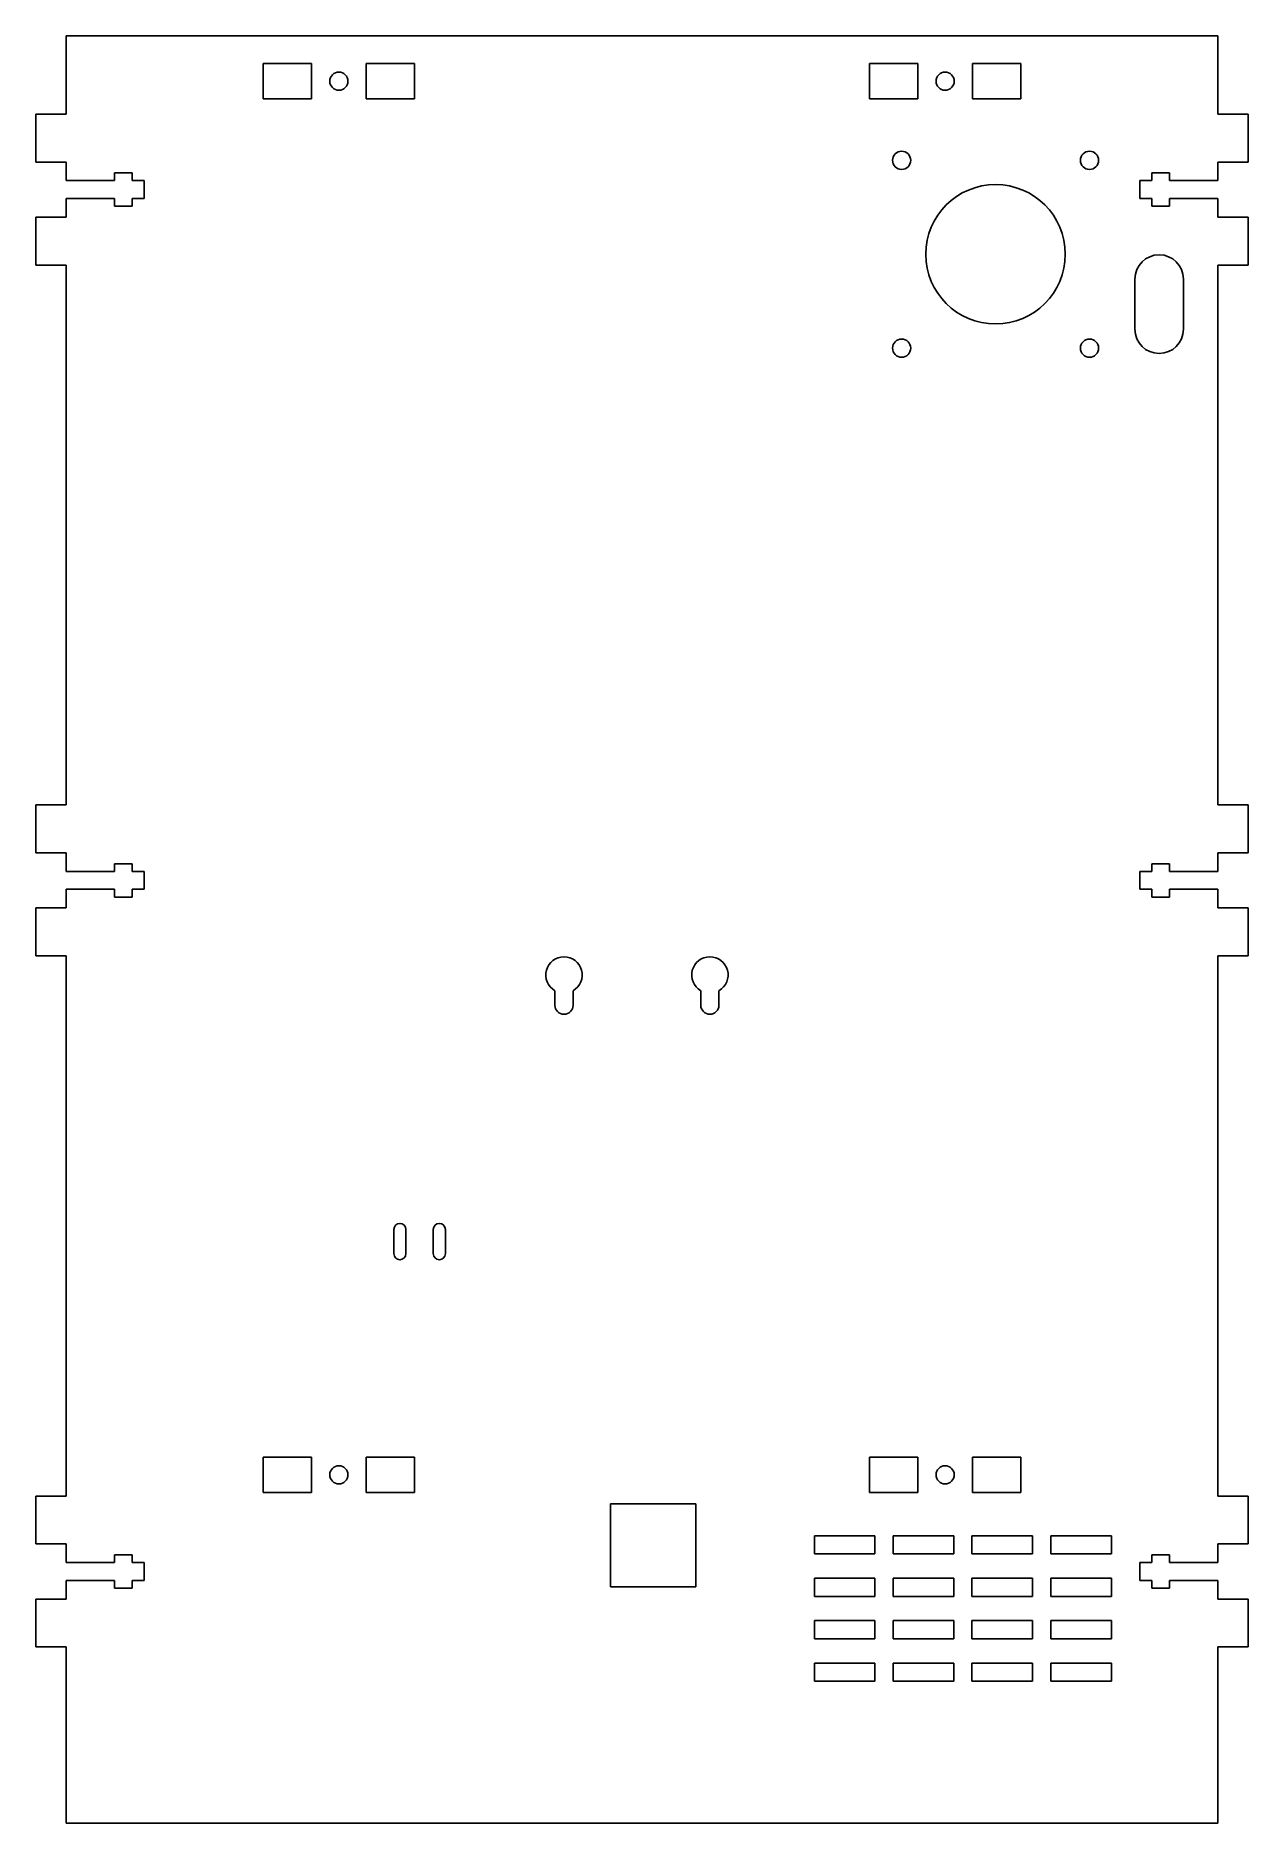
# Model space of a CAD drawing. Extents: x 15 to 215, y 68 to 363.
import ezdxf

# ---------------------------------------------------------------- set-up
doc = ezdxf.new("R2010")
doc.units = 0
doc.header["$LTSCALE"] = 12.7
doc.header["$MEASUREMENT"] = 0
doc.layers.add('VISIBLE', color=7, linetype='CONTINUOUS')

msp = doc.modelspace()

# ---------------------------------------------------------------- linework, layer by layer
at = {"layer": 'VISIBLE'}
for p, q in [((19.75, 363.2), (19.75, 350.26)), ((19.75, 363.2), (209.75, 363.2)), ((209.75, 363.2), (209.75, 350.26)), ((52.25, 358.6), (60.25, 358.6)), ((52.25, 358.6), (52.25, 352.8)), ((60.25, 358.6), (60.25, 352.8)), ((77.25, 358.6), (69.25, 358.6)), ((69.25, 358.6), (69.25, 352.8)), ((77.25, 358.6), (77.25, 352.8)), ((152.25, 358.6), (160.25, 358.6)), ((152.25, 358.6), (152.25, 352.8)), ((160.25, 358.6), (160.25, 352.8)), ((177.25, 358.6), (169.25, 358.6)), ((169.25, 358.6), (169.25, 352.8)), ((177.25, 358.6), (177.25, 352.8)), ((52.25, 352.8), (60.25, 352.8)), ((77.25, 352.8), (69.25, 352.8)), ((152.25, 352.8), (160.25, 352.8)), ((177.25, 352.8), (169.25, 352.8)), ((14.75, 350.26), (14.75, 342.36)), ((19.75, 350.26), (14.75, 350.26)), ((209.75, 350.26), (214.75, 350.26)), ((214.75, 350.26), (214.75, 342.36)), ((19.75, 342.36), (14.75, 342.36)), ((19.75, 342.36), (19.75, 339.29)), ((209.75, 342.36), (214.75, 342.36)), ((209.75, 342.36), (209.75, 339.29)), ((27.75, 339.29), (19.75, 339.29)), ((30.65, 340.56), (27.75, 340.56)), ((27.75, 339.29), (27.75, 340.56)), ((30.65, 339.29), (30.65, 340.56)), ((32.65, 339.29), (30.65, 339.29)), ((32.65, 336.34), (32.65, 339.29)), ((196.85, 339.29), (198.85, 339.29)), ((196.85, 336.34), (196.85, 339.29)), ((198.85, 340.56), (201.75, 340.56)), ((198.85, 339.29), (198.85, 340.56)), ((201.75, 339.29), (201.75, 340.56)), ((201.75, 339.29), (209.75, 339.29)), ((19.75, 336.34), (19.75, 333.26)), ((27.75, 336.34), (19.75, 336.34)), ((27.75, 335.06), (27.75, 336.34)), ((30.65, 335.06), (30.65, 336.34)), ((32.65, 336.34), (30.65, 336.34)), ((196.85, 336.34), (198.85, 336.34)), ((198.85, 335.06), (198.85, 336.34)), ((201.75, 335.06), (201.75, 336.34)), ((201.75, 336.34), (209.75, 336.34)), ((209.75, 336.34), (209.75, 333.26)), ((30.65, 335.06), (27.75, 335.06)), ((198.85, 335.06), (201.75, 335.06)), ((14.75, 333.26), (14.75, 325.36)), ((19.75, 333.26), (14.75, 333.26)), ((209.75, 333.26), (214.75, 333.26)), ((214.75, 333.26), (214.75, 325.36)), ((19.75, 325.36), (14.75, 325.36)), ((19.75, 325.36), (19.75, 236.26)), ((209.75, 325.36), (214.75, 325.36)), ((209.75, 325.36), (209.75, 236.26)), ((196.06, 323.05), (196.06, 314.76)), ((204.06, 323.05), (204.06, 314.76)), ((14.75, 236.26), (14.75, 228.36)), ((19.75, 236.26), (14.75, 236.26)), ((209.75, 236.26), (214.75, 236.26)), ((214.75, 236.26), (214.75, 228.36)), ((19.75, 228.36), (14.75, 228.36)), ((19.75, 228.36), (19.75, 225.29)), ((209.75, 228.36), (214.75, 228.36)), ((209.75, 228.36), (209.75, 225.29)), ((27.75, 225.29), (19.75, 225.29)), ((30.65, 226.56), (27.75, 226.56)), ((27.75, 225.29), (27.75, 226.56)), ((30.65, 225.29), (30.65, 226.56)), ((32.65, 225.29), (30.65, 225.29)), ((32.65, 222.34), (32.65, 225.29)), ((196.85, 225.29), (198.85, 225.29)), ((196.85, 222.34), (196.85, 225.29)), ((198.85, 226.56), (201.75, 226.56)), ((198.85, 225.29), (198.85, 226.56)), ((201.75, 225.29), (201.75, 226.56)), ((201.75, 225.29), (209.75, 225.29)), ((19.75, 222.34), (19.75, 219.26)), ((27.75, 222.34), (19.75, 222.34)), ((27.75, 221.06), (27.75, 222.34)), ((30.65, 221.06), (30.65, 222.34)), ((32.65, 222.34), (30.65, 222.34)), ((196.85, 222.34), (198.85, 222.34)), ((198.85, 221.06), (198.85, 222.34)), ((201.75, 221.06), (201.75, 222.34)), ((201.75, 222.34), (209.75, 222.34)), ((209.75, 222.34), (209.75, 219.26)), ((14.75, 219.26), (14.75, 211.36)), ((19.75, 219.26), (14.75, 219.26)), ((30.65, 221.06), (27.75, 221.06)), ((198.85, 221.06), (201.75, 221.06)), ((209.75, 219.26), (214.75, 219.26)), ((214.75, 219.26), (214.75, 211.36)), ((19.75, 211.36), (14.75, 211.36)), ((19.75, 211.36), (19.75, 122.19)), ((209.75, 211.36), (214.75, 211.36)), ((209.75, 211.36), (209.75, 122.19)), ((100.38, 203.2), (100.38, 205.6)), ((103.38, 203.2), (103.38, 205.6)), ((124.45, 203.2), (124.45, 205.6)), ((127.45, 203.2), (127.45, 205.6)), ((73.82, 166.2), (73.82, 162.2)), ((75.82, 166.2), (75.82, 162.2)), ((80.32, 166.2), (80.32, 162.2)), ((82.32, 166.2), (82.32, 162.2)), ((52.25, 128.6), (60.25, 128.6)), ((52.25, 128.6), (52.25, 122.8)), ((60.25, 128.6), (60.25, 122.8)), ((77.25, 128.6), (69.25, 128.6)), ((69.25, 128.6), (69.25, 122.8)), ((77.25, 128.6), (77.25, 122.8)), ((152.25, 128.6), (160.25, 128.6)), ((152.25, 128.6), (152.25, 122.8)), ((160.25, 128.6), (160.25, 122.8)), ((177.25, 128.6), (169.25, 128.6)), ((169.25, 128.6), (169.25, 122.8)), ((177.25, 128.6), (177.25, 122.8)), ((14.75, 122.19), (14.75, 114.29)), ((19.75, 122.19), (14.75, 122.19)), ((52.25, 122.8), (60.25, 122.8)), ((77.25, 122.8), (69.25, 122.8)), ((152.25, 122.8), (160.25, 122.8)), ((177.25, 122.8), (169.25, 122.8)), ((209.75, 122.19), (214.75, 122.19)), ((214.75, 122.19), (214.75, 114.29)), ((109.57, 120.92), (109.57, 107.22)), ((123.65, 120.92), (109.57, 120.92)), ((123.65, 120.92), (123.65, 107.22)), ((143.18, 115.64), (153.18, 115.64)), ((143.18, 115.64), (143.18, 112.64)), ((153.18, 115.64), (153.18, 112.64)), ((156.18, 115.64), (166.18, 115.64)), ((156.18, 115.64), (156.18, 112.64)), ((166.18, 115.64), (166.18, 112.64)), ((169.18, 115.64), (179.18, 115.64)), ((169.18, 115.64), (169.18, 112.64)), ((179.18, 115.64), (179.18, 112.64)), ((182.18, 115.64), (192.18, 115.64)), ((182.18, 115.64), (182.18, 112.64)), ((192.18, 115.64), (192.18, 112.64)), ((19.75, 114.29), (14.75, 114.29)), ((19.75, 114.29), (19.75, 111.22)), ((30.65, 112.49), (27.75, 112.49)), ((27.75, 111.22), (27.75, 112.49)), ((30.65, 111.22), (30.65, 112.49)), ((143.18, 112.64), (153.18, 112.64)), ((156.18, 112.64), (166.18, 112.64)), ((169.18, 112.64), (179.18, 112.64)), ((182.18, 112.64), (192.18, 112.64)), ((198.85, 112.49), (201.75, 112.49)), ((198.85, 111.22), (198.85, 112.49)), ((201.75, 111.22), (201.75, 112.49)), ((209.75, 114.29), (214.75, 114.29)), ((209.75, 114.29), (209.75, 111.22)), ((27.75, 111.22), (19.75, 111.22)), ((32.65, 111.22), (30.65, 111.22)), ((32.65, 108.27), (32.65, 111.22)), ((196.85, 111.22), (198.85, 111.22)), ((196.85, 108.27), (196.85, 111.22)), ((201.75, 111.22), (209.75, 111.22)), ((19.75, 108.27), (19.75, 105.19)), ((27.75, 108.27), (19.75, 108.27)), ((27.75, 106.99), (27.75, 108.27)), ((30.65, 106.99), (27.75, 106.99)), ((30.65, 106.99), (30.65, 108.27)), ((32.65, 108.27), (30.65, 108.27)), ((123.65, 107.22), (109.57, 107.22)), ((143.18, 108.64), (153.18, 108.64)), ((143.18, 108.64), (143.18, 105.64)), ((153.18, 108.64), (153.18, 105.64)), ((156.18, 108.64), (166.18, 108.64)), ((156.18, 108.64), (156.18, 105.64)), ((166.18, 108.64), (166.18, 105.64)), ((169.18, 108.64), (179.18, 108.64)), ((169.18, 108.64), (169.18, 105.64)), ((179.18, 108.64), (179.18, 105.64)), ((182.18, 108.64), (192.18, 108.64)), ((182.18, 108.64), (182.18, 105.64)), ((192.18, 108.64), (192.18, 105.64)), ((196.85, 108.27), (198.85, 108.27)), ((198.85, 106.99), (198.85, 108.27)), ((198.85, 106.99), (201.75, 106.99)), ((201.75, 106.99), (201.75, 108.27)), ((201.75, 108.27), (209.75, 108.27)), ((209.75, 108.27), (209.75, 105.19)), ((14.75, 105.19), (14.75, 97.29)), ((19.75, 105.19), (14.75, 105.19)), ((143.18, 105.64), (153.18, 105.64)), ((156.18, 105.64), (166.18, 105.64)), ((169.18, 105.64), (179.18, 105.64)), ((182.18, 105.64), (192.18, 105.64)), ((209.75, 105.19), (214.75, 105.19)), ((214.75, 105.19), (214.75, 97.29)), ((143.18, 101.64), (153.18, 101.64)), ((143.18, 101.64), (143.18, 98.64)), ((153.18, 101.64), (153.18, 98.64)), ((156.18, 101.64), (166.18, 101.64)), ((156.18, 101.64), (156.18, 98.64)), ((166.18, 101.64), (166.18, 98.64)), ((169.18, 101.64), (179.18, 101.64)), ((169.18, 101.64), (169.18, 98.64)), ((179.18, 101.64), (179.18, 98.64)), ((182.18, 101.64), (192.18, 101.64)), ((182.18, 101.64), (182.18, 98.64)), ((192.18, 101.64), (192.18, 98.64)), ((143.18, 98.64), (153.18, 98.64)), ((156.18, 98.64), (166.18, 98.64)), ((169.18, 98.64), (179.18, 98.64)), ((182.18, 98.64), (192.18, 98.64)), ((19.75, 97.29), (14.75, 97.29)), ((19.75, 97.29), (19.75, 68.2)), ((143.18, 94.64), (153.18, 94.64)), ((143.18, 94.64), (143.18, 91.64)), ((153.18, 94.64), (153.18, 91.64)), ((156.18, 94.64), (166.18, 94.64)), ((156.18, 94.64), (156.18, 91.64)), ((166.18, 94.64), (166.18, 91.64)), ((169.18, 94.64), (179.18, 94.64)), ((169.18, 94.64), (169.18, 91.64)), ((179.18, 94.64), (179.18, 91.64)), ((182.18, 94.64), (192.18, 94.64)), ((182.18, 94.64), (182.18, 91.64)), ((192.18, 94.64), (192.18, 91.64)), ((209.75, 97.29), (214.75, 97.29)), ((209.75, 97.29), (209.75, 68.2)), ((143.18, 91.64), (153.18, 91.64)), ((156.18, 91.64), (166.18, 91.64)), ((169.18, 91.64), (179.18, 91.64)), ((182.18, 91.64), (192.18, 91.64)), ((19.75, 68.2), (209.75, 68.2))]:
    msp.add_line(p, q, dxfattribs=at)
at = {"layer": 'VISIBLE', "extrusion": (-6.12323e-17, 1.55636e-16, -1)}
for centre in [(-64.75, 355.7), (-64.75, 125.7)]:
    msp.add_circle(centre, 1.5, dxfattribs=at)
at = {"layer": 'VISIBLE'}
for centre in [(164.75, 355.7), (188.57, 342.64), (157.57, 311.64), (164.75, 125.7)]:
    msp.add_circle(centre, 1.5, dxfattribs=at)
at = {"layer": 'VISIBLE', "extrusion": (4.65078e-32, 1.55636e-16, -1)}
for centre, radius in [((-157.57, 342.64), 1.5), ((-173.07, 327.14), 11.5), ((-188.57, 311.64), 1.5)]:
    msp.add_circle(centre, radius, dxfattribs=at)
at = {"layer": 'VISIBLE'}
for centre, radius, start, end in [((200.06, 323.05), 4, 0, 180), ((200.06, 314.76), 4, 180, 360), ((101.88, 208.2), 3, 300, 240), ((125.95, 208.2), 3, 300, 240), ((74.82, 166.2), 1, 360, 180), ((81.32, 166.2), 1, 360, 180), ((74.82, 162.2), 1, 180, 360), ((81.32, 162.2), 1, 180, 360)]:
    msp.add_arc(centre, radius, start, end, dxfattribs=at)
at = {"layer": 'VISIBLE', "extrusion": (4.65078e-32, 1.55636e-16, -1)}
for centre in [(-101.88, 203.2), (-125.95, 203.2)]:
    msp.add_arc(centre, 1.5, 180, 0, dxfattribs=at)

doc.saveas('drawing.dxf')
